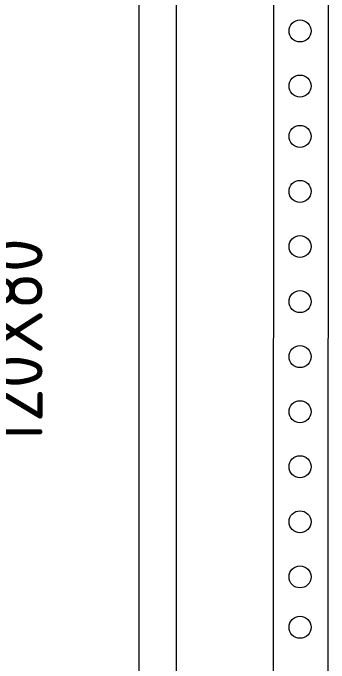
# Model space of a CAD drawing. Header units: millimetres. Extents: x 4962 to 7449, y 754 to 2938.
# Drawn here: x 5862.5 to 5977.3, y 1809.2 to 2045.3 of the extents above; entities that cross this region are included whole.
import ezdxf

# ---------------------------------------------------------------- set-up
doc = ezdxf.new("R2010")
doc.units = ezdxf.units.MM
for name, color, linetype in [('000-PI-ORMAR', 2, 'Continuous'), ('002-PI-Kabelska kanalica', 150, 'Continuous'), ('004-PI-DIN Šina', 3, 'Continuous')]:
    doc.layers.add(name, color=color, linetype=linetype)
doc.styles.add('PI0', font='isocpeur.ttf', dxfattribs={"width": 0.9})

msp = doc.modelspace()

# ---------------------------------------------------------------- linework, layer by layer
at = {"layer": '000-PI-ORMAR', "color": 18, "linetype": 'ByBlock', "lineweight": 0, "true_color": 0x000000}
msp.add_line((5908.27, 2758.89), (5908.27, 868.89), dxfattribs=at)
at = {"layer": '002-PI-Kabelska kanalica', "color": 0, "linetype": 'ByBlock', "lineweight": 0}
msp.add_line((5921.77, 2607.11), (5921.77, 1180.11), dxfattribs=at)
at = {"layer": '004-PI-DIN Šina', "color": 0, "linetype": 'ByBlock', "lineweight": 0}
for p, q in [((5957.29, 2607.52), (5956.77, 1180.11)), ((5976.77, 1180.11), (5977.29, 2607.52))]:
    msp.add_line(p, q, dxfattribs=at)
at = {"layer": '004-PI-DIN Šina', "color": 0, "linetype": 'ByBlock', "lineweight": 0, "ltscale": 0.01}
for centre in [(5966.77, 2038.76), (5966.77, 2018.76), (5966.77, 2000.47), (5966.77, 1980.47), (5966.77, 1980.47), (5966.77, 1960.47), (5966.77, 1940.47), (5966.77, 1920.47), (5966.77, 1900.47), (5966.77, 1880.47), (5966.77, 1860.47), (5966.77, 1840.47), (5966.77, 1822.18)]:
    msp.add_circle(centre, 4, dxfattribs=at)

# ---------------------------------------------------------------- texts
at = {"color": 0, "style": 'PI0', "width": 0.9}
msp.add_text('120X80', height=20, rotation=90, dxfattribs=at).set_placement((5873.27, 1887.66))

doc.saveas('drawing.dxf')
